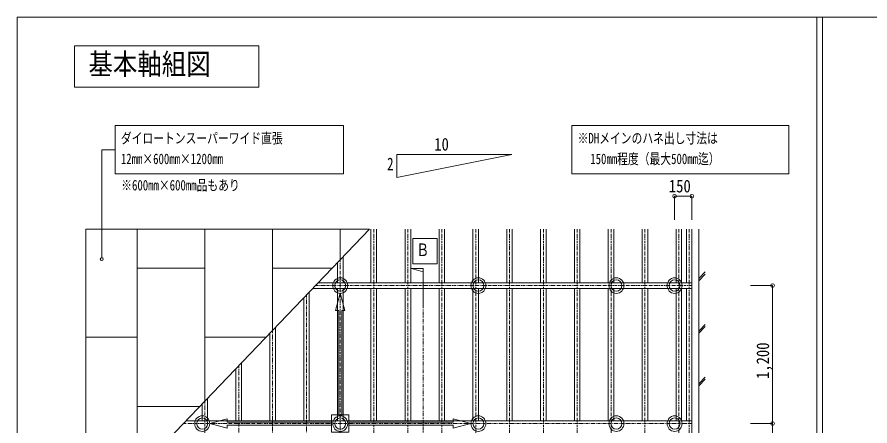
# Model space of a CAD drawing. Units: millimetres, scale not verified. Extents: x -205 to 205, y -142 to 143.
# Drawn here: x -205 to -56.7, y 71.5 to 142.6 of the extents above; entities that cross this region are included whole.
import ezdxf
from ezdxf.enums import TextEntityAlignment as Align

# ---------------------------------------------------------------- set-up
doc = ezdxf.new("R2010")
doc.units = ezdxf.units.MM
doc.header["$LTSCALE"] = 0.25
doc.linetypes.add('USER1', pattern=[7.8, 1.8, -0.6, 0.3, -0.6, 3, -0.6, 0.3, -0.6])
doc.linetypes.add('USER4', pattern=[4.8, 2.4, -0.6, 0.3, -0.6, 0.3, -0.6])
for name, color, linetype, lineweight in [('0-1_0-0 基本', 7, 'Continuous', 18), ('0-2_0-1 軸組', 7, 'Continuous', 18), ('0-3_0-2 インサート', 7, 'Continuous', 18), ('0-4_0-3 文字', 7, 'Continuous', 18), ('0-5_0-4 ブレース', 7, 'Continuous', 18), ('0-6_0-5 仕上', 7, 'Continuous', 18), ('F-1_F-0 図枠', 7, 'Continuous', 18), ('F-2_F-1 レイアウト', 7, 'Continuous', 18)]:
    doc.layers.add(name, color=color, linetype=linetype, lineweight=lineweight)
doc.styles.add('ＭＳ ゴシック', font='')
doc.styles.get('ＭＳ ゴシック').set_extended_font_data('MS Gothic')

msp = doc.modelspace()

# ---------------------------------------------------------------- linework, layer by layer
at = {"layer": '0-1_0-0 基本', "color": 4, "linetype": 'USER1'}
for p, q in [((-142.9988, 105.7262), (-142.9988, 12.7262)), ((-137.047, 105.7262), (-137.047, 12.7262)), ((-131.1635, 105.7262), (-131.1635, 12.7262)), ((-125.28, 105.7262), (-125.28, 12.7262)), ((-119.3966, 105.7262), (-119.3966, 12.7262)), ((-113.5131, 105.7262), (-113.5131, 12.7262)), ((-107.6296, 105.7262), (-107.6296, 12.7262)), ((-101.7461, 105.7262), (-101.7461, 12.7262)), ((-95.8626, 105.7262), (-95.8626, 12.7262)), ((-89.9791, 105.7262), (-89.9791, 12.7262)), ((-88.1833, 105.7262), (-88.1833, 12.7262)), ((-148.814, 100.4262), (-148.814, 12.7262)), ((-153.1242, 95.9262), (-87.7044, 95.9262)), ((-154.6975, 94.2837), (-154.6975, 12.7262)), ((-160.5809, 88.1412), (-160.5809, 12.7262)), ((-166.4644, 81.9987), (-166.4644, 12.7262)), ((-172.3479, 75.8562), (-172.3479, 12.7262)), ((-176.1121, 71.9262), (-87.7044, 71.9262))]:
    msp.add_line(p, q, dxfattribs=at)
at = {"layer": '0-1_0-0 基本'}
for p, q in [((-87.7044, 12.7262), (-87.7044, 105.7262)), ((-86.5044, 97.1422), (-85.3962, 98.2993)), ((-86.5044, 96.7696), (-85.3962, 97.9267)), ((-86.5044, 87.9966), (-85.3962, 89.1536)), ((-86.5044, 87.624), (-85.3962, 88.781)), ((-86.5044, 78.8509), (-85.3962, 80.008)), ((-86.5044, 78.4783), (-85.3962, 79.6354))]:
    msp.add_line(p, q, dxfattribs=at)
msp.add_lwpolyline([(-86.5044, 105.7262), (-86.5044, 11.5262), (-193.0657, 11.5262)], dxfattribs=at)
at = {"layer": '0-2_0-1 軸組'}
for p, q in [((-143.4777, 105.7262), (-143.4777, 96.4262)), ((-142.5199, 105.7262), (-142.5199, 96.4262)), ((-137.5259, 105.7262), (-137.5259, 96.4262)), ((-136.5681, 105.7262), (-136.5681, 96.4262)), ((-131.6424, 105.7262), (-131.6424, 96.4262)), ((-130.6846, 105.7262), (-130.6846, 96.4262)), ((-125.759, 105.7262), (-125.759, 96.4262)), ((-124.8011, 105.7262), (-124.8011, 96.4262)), ((-119.8755, 105.7262), (-119.8755, 96.4262)), ((-118.9176, 105.7262), (-118.9176, 96.4262)), ((-113.992, 105.7262), (-113.992, 96.4262)), ((-113.0342, 105.7262), (-113.0342, 96.4262)), ((-108.1085, 105.7262), (-108.1085, 96.4262)), ((-107.1507, 105.7262), (-107.1507, 96.4262)), ((-102.225, 105.7262), (-102.225, 96.4262)), ((-101.2672, 105.7262), (-101.2672, 96.4262)), ((-96.3415, 105.7262), (-96.3415, 96.4262)), ((-95.3837, 105.7262), (-95.3837, 96.4262)), ((-90.4581, 105.7262), (-90.4581, 96.4262)), ((-89.5002, 105.7262), (-89.5002, 96.4262)), ((-88.6622, 105.7262), (-88.6622, 96.4262)), ((-87.7044, 105.7262), (-87.7044, 96.4262)), ((-148.3351, 100.9262), (-148.3351, 96.4262)), ((-149.2929, 99.9262), (-149.2929, 96.4262)), ((-87.7044, 96.4262), (-152.6453, 96.4262)), ((-87.7044, 95.4262), (-153.6031, 95.4262)), ((-149.2929, 95.4262), (-149.2929, 72.4262)), ((-148.3351, 95.4262), (-148.3351, 72.4262)), ((-143.4777, 95.4262), (-143.4777, 72.4262)), ((-142.5199, 95.4262), (-142.5199, 72.4262)), ((-137.5259, 95.4262), (-137.5259, 72.4262)), ((-136.5681, 95.4262), (-136.5681, 72.4262)), ((-131.6424, 95.4262), (-131.6424, 72.4262)), ((-130.6846, 95.4262), (-130.6846, 72.4262)), ((-125.759, 95.4262), (-125.759, 72.4262)), ((-124.8011, 95.4262), (-124.8011, 72.4262)), ((-119.8755, 95.4262), (-119.8755, 72.4262)), ((-118.9176, 95.4262), (-118.9176, 72.4262)), ((-113.992, 95.4262), (-113.992, 72.4262)), ((-113.0342, 95.4262), (-113.0342, 72.4262)), ((-108.1085, 95.4262), (-108.1085, 72.4262)), ((-107.1507, 95.4262), (-107.1507, 72.4262)), ((-102.225, 95.4262), (-102.225, 72.4262)), ((-101.2672, 95.4262), (-101.2672, 72.4262)), ((-96.3415, 95.4262), (-96.3415, 72.4262)), ((-95.3837, 95.4262), (-95.3837, 72.4262)), ((-90.4581, 95.4262), (-90.4581, 72.4262)), ((-89.5002, 95.4262), (-89.5002, 72.4262)), ((-88.6622, 95.4262), (-88.6622, 72.4262)), ((-87.7044, 95.4262), (-87.7044, 72.4262)), ((-155.1764, 93.7837), (-155.1764, 72.4262)), ((-154.2185, 94.7837), (-154.2185, 72.4262)), ((-161.0599, 87.6412), (-161.0599, 72.4262)), ((-160.102, 88.6412), (-160.102, 72.4262)), ((-165.9855, 82.4987), (-165.9855, 72.4262)), ((-166.9433, 81.4987), (-166.9433, 72.4262)), ((-171.869, 76.3562), (-171.869, 72.4262)), ((-172.8268, 75.3562), (-172.8268, 72.4262)), ((-87.7044, 72.4262), (-175.6332, 72.4262))]:
    msp.add_line(p, q, dxfattribs=at)
at = {"layer": '0-3_0-2 インサート'}
for centre, major_axis in [((-148.814, 95.9262), (0, 1.3624)), ((-148.814, 95.9262), (0, 0.9889)), ((-124.814, 95.9262), (0, 1.3624)), ((-124.814, 95.9262), (0, 0.9889)), ((-100.814, 95.9262), (0, 1.3624)), ((-100.814, 95.9262), (0, 0.9889)), ((-90.7044, 95.9262), (0, 1.3624)), ((-90.7044, 95.9262), (0, 0.9889)), ((-172.814, 71.9262), (0, 1.3624)), ((-172.814, 71.9262), (0, 0.9889)), ((-148.814, 71.9262), (0, 1.3624)), ((-148.814, 71.9262), (0, 0.9889)), ((-124.814, 71.9262), (0, 1.3624)), ((-124.814, 71.9262), (0, 0.9889)), ((-100.814, 71.9262), (0, 1.3624)), ((-100.814, 71.9262), (0, 0.9889)), ((-90.7044, 71.9262), (0, 1.3624)), ((-90.7044, 71.9262), (0, 0.9889))]:
    msp.add_ellipse(centre, major_axis=major_axis, ratio=0.95783, dxfattribs=at)
at = {"layer": '0-4_0-3 文字'}
for p, q in [((-195, 130.3957), (-195, 137.6155)), ((-195, 137.6155), (-162.9959, 137.6155)), ((-162.9959, 137.6155), (-162.9959, 130.3957)), ((-162.9959, 130.3957), (-195, 130.3957)), ((-187.9579, 123.7442), (-187.9579, 115.3442)), ((-108.5583, 123.7442), (-108.5583, 115.3442)), ((-108.5583, 123.7442), (-70.8566, 123.7442)), ((-70.8566, 123.7442), (-70.8566, 115.3442)), ((-190.2656, 119.5442), (-187.9579, 119.5442)), ((-190.2656, 119.5442), (-190.2656, 100.7842)), ((-139.008, 118.7446), (-139.008, 114.7446)), ((-139.008, 118.7446), (-119.008, 118.7446)), ((-139.008, 114.7446), (-119.008, 118.7446)), ((-187.9579, 115.3442), (-148.2562, 115.3442)), ((-108.5583, 115.3442), (-70.8566, 115.3442)), ((-90.7044, 111.4649), (-87.7044, 111.4649)), ((-90.7044, 111.4649), (-90.7044, 107.3682)), ((-87.7044, 111.4649), (-87.7044, 107.3682)), ((-136.2125, 104.0876), (-131.998, 104.0876)), ((-136.2125, 99.6876), (-136.2125, 104.0876)), ((-131.998, 104.0876), (-131.998, 99.6876)), ((-131.998, 99.6876), (-136.2125, 99.6876)), ((-136.4199, 98.8693), (-134.4157, 98.3087)), ((-134.4157, 98.8693), (-136.4199, 98.8693)), ((-134.4157, 92.5997), (-134.4157, 98.8693)), ((-73.6783, 95.9262), (-77.5096, 95.9262)), ((-73.6783, 95.9262), (-73.6783, 23.9262)), ((-73.6783, 71.9262), (-77.5096, 71.9262))]:
    msp.add_line(p, q, dxfattribs=at)
at = {"layer": '0-4_0-3 文字', "color": 4, "linetype": 'USER4'}
msp.add_line((-134.4157, 92.5997), (-134.4157, 51.2528), dxfattribs=at)
at = {"layer": '0-4_0-3 文字'}
msp.add_lwpolyline([(-187.9579, 123.7442), (-148.2562, 123.7442), (-148.2562, 115.3442)], dxfattribs=at)
for centre, radius in [((-90.7044, 111.4649), 0.319), ((-87.7044, 111.4649), 0.319), ((-190.2656, 100.5247), 0.2595), ((-73.6783, 95.9262), 0.319), ((-73.6783, 71.9262), 0.319)]:
    msp.add_circle(centre, radius, dxfattribs=at)
at = {"layer": '0-5_0-4 ブレース'}
for p, q in [((-148.814, 94.6213), (-147.9959, 91.5681)), ((-149.064, 91.5681), (-149.064, 73.4262)), ((-148.564, 91.5681), (-147.9959, 91.5681)), ((-148.564, 91.5681), (-148.564, 73.4262)), ((-171.509, 71.9262), (-168.4559, 72.7443)), ((-168.4559, 72.1762), (-168.4559, 72.7443)), ((-126.1189, 71.9262), (-129.1721, 72.7443)), ((-129.1721, 72.1762), (-129.1721, 72.7443)), ((-168.4559, 72.1762), (-150.314, 72.1762)), ((-168.4559, 71.6762), (-150.314, 71.6762)), ((-129.1721, 72.1762), (-147.314, 72.1762)), ((-129.1721, 71.6762), (-147.314, 71.6762))]:
    msp.add_line(p, q, dxfattribs=at)
for points in [[(-148.814, 94.6213), (-149.6321, 91.5681), (-149.064, 91.5681)], [(-171.509, 71.9262), (-168.4559, 71.1081), (-168.4559, 71.6762)], [(-126.1189, 71.9262), (-129.1721, 71.1081), (-129.1721, 71.6762)]]:
    msp.add_lwpolyline(points, dxfattribs=at)
msp.add_lwpolyline([(-150.314, 70.4262), (-147.314, 70.4262), (-147.314, 73.4262), (-150.314, 73.4262)], close=True, dxfattribs=at)
at = {"layer": '0-6_0-5 仕上'}
for p, q in [((-193.0657, 105.7262), (-143.7375, 105.7262)), ((-184.1149, 63.5711), (-184.1149, 105.7262)), ((-172.3479, 75.8562), (-172.3479, 105.7262)), ((-160.5809, 88.1412), (-160.5809, 105.7262)), ((-148.814, 100.4262), (-148.814, 105.7262)), ((-172.3279, 98.9262), (-184.0949, 98.9262)), ((-150.2507, 98.9262), (-160.5609, 98.9262)), ((-184.0949, 86.9262), (-193.0457, 86.9262)), ((-161.7447, 86.9262), (-172.3279, 86.9262)), ((-173.2386, 74.9262), (-184.0949, 74.9262))]:
    msp.add_line(p, q, dxfattribs=at)
msp.add_lwpolyline([(-193.0657, 105.7262), (-193.0657, 54.2262), (-143.7375, 105.7262)], dxfattribs=at)
at = {"layer": 'F-1_F-0 図枠'}
for p in [(205, 142.6155), (-205, -142.3845)]:
    msp.add_line(p, (-205, 142.6155), dxfattribs=at)
at = {"layer": 'F-2_F-1 レイアウト'}
for p, q in [((-66, -124.3845), (-66, 142.6155)), ((-65, -11.7956), (-65, 142.6155))]:
    msp.add_line(p, q, dxfattribs=at)

# ---------------------------------------------------------------- texts
at = {"layer": '0-1_0-0 基本', "style": 'ＭＳ ゴシック', "width": 0.75}
msp.add_text('※600mm×600mm品もあり', height=1.833, dxfattribs=at).set_placement((-186.8887, 111.9135), align=Align.BOTTOM_LEFT)
at = {"layer": '0-4_0-3 文字', "style": 'ＭＳ ゴシック'}
for s, height, width, p in [('基本軸組図', 3.666, 0.85, (-192.5913, 131.5056)), ('ダイロートンスーパーワイド直張', 1.833, 0.75, (-186.9579, 120.0942)), ('10', 2.199, 0.85, (-132.4805, 118.7446)), ('※DHメインのハネ出し寸法は', 1.833, 0.75, (-107.5583, 120.0942)), ('12mm×600mm×1200mm', 1.833, 0.75, (-186.9579, 116.4942)), ('150mm程度（最大500mm迄）', 1.833, 0.75, (-105.3601, 116.4942)), ('2', 2.199, 0.75, (-140.675, 115.3178)), ('150', 2.199, 0.85, (-91.7044, 111.4649)), ('Ｂ', 2.199, 0.75, (-135.6053, 100.3876))]:
    msp.add_text(s, height=height, dxfattribs=dict(at, width=width)).set_placement(p, align=Align.BOTTOM_LEFT)
at = {"layer": '0-4_0-3 文字', "style": 'ＭＳ ゴシック', "width": 0.85}
msp.add_text('1,200', height=2.199, rotation=90, dxfattribs=at).set_placement((-73.6151, 79.6762), align=Align.BOTTOM_LEFT)

doc.saveas('drawing.dxf')
